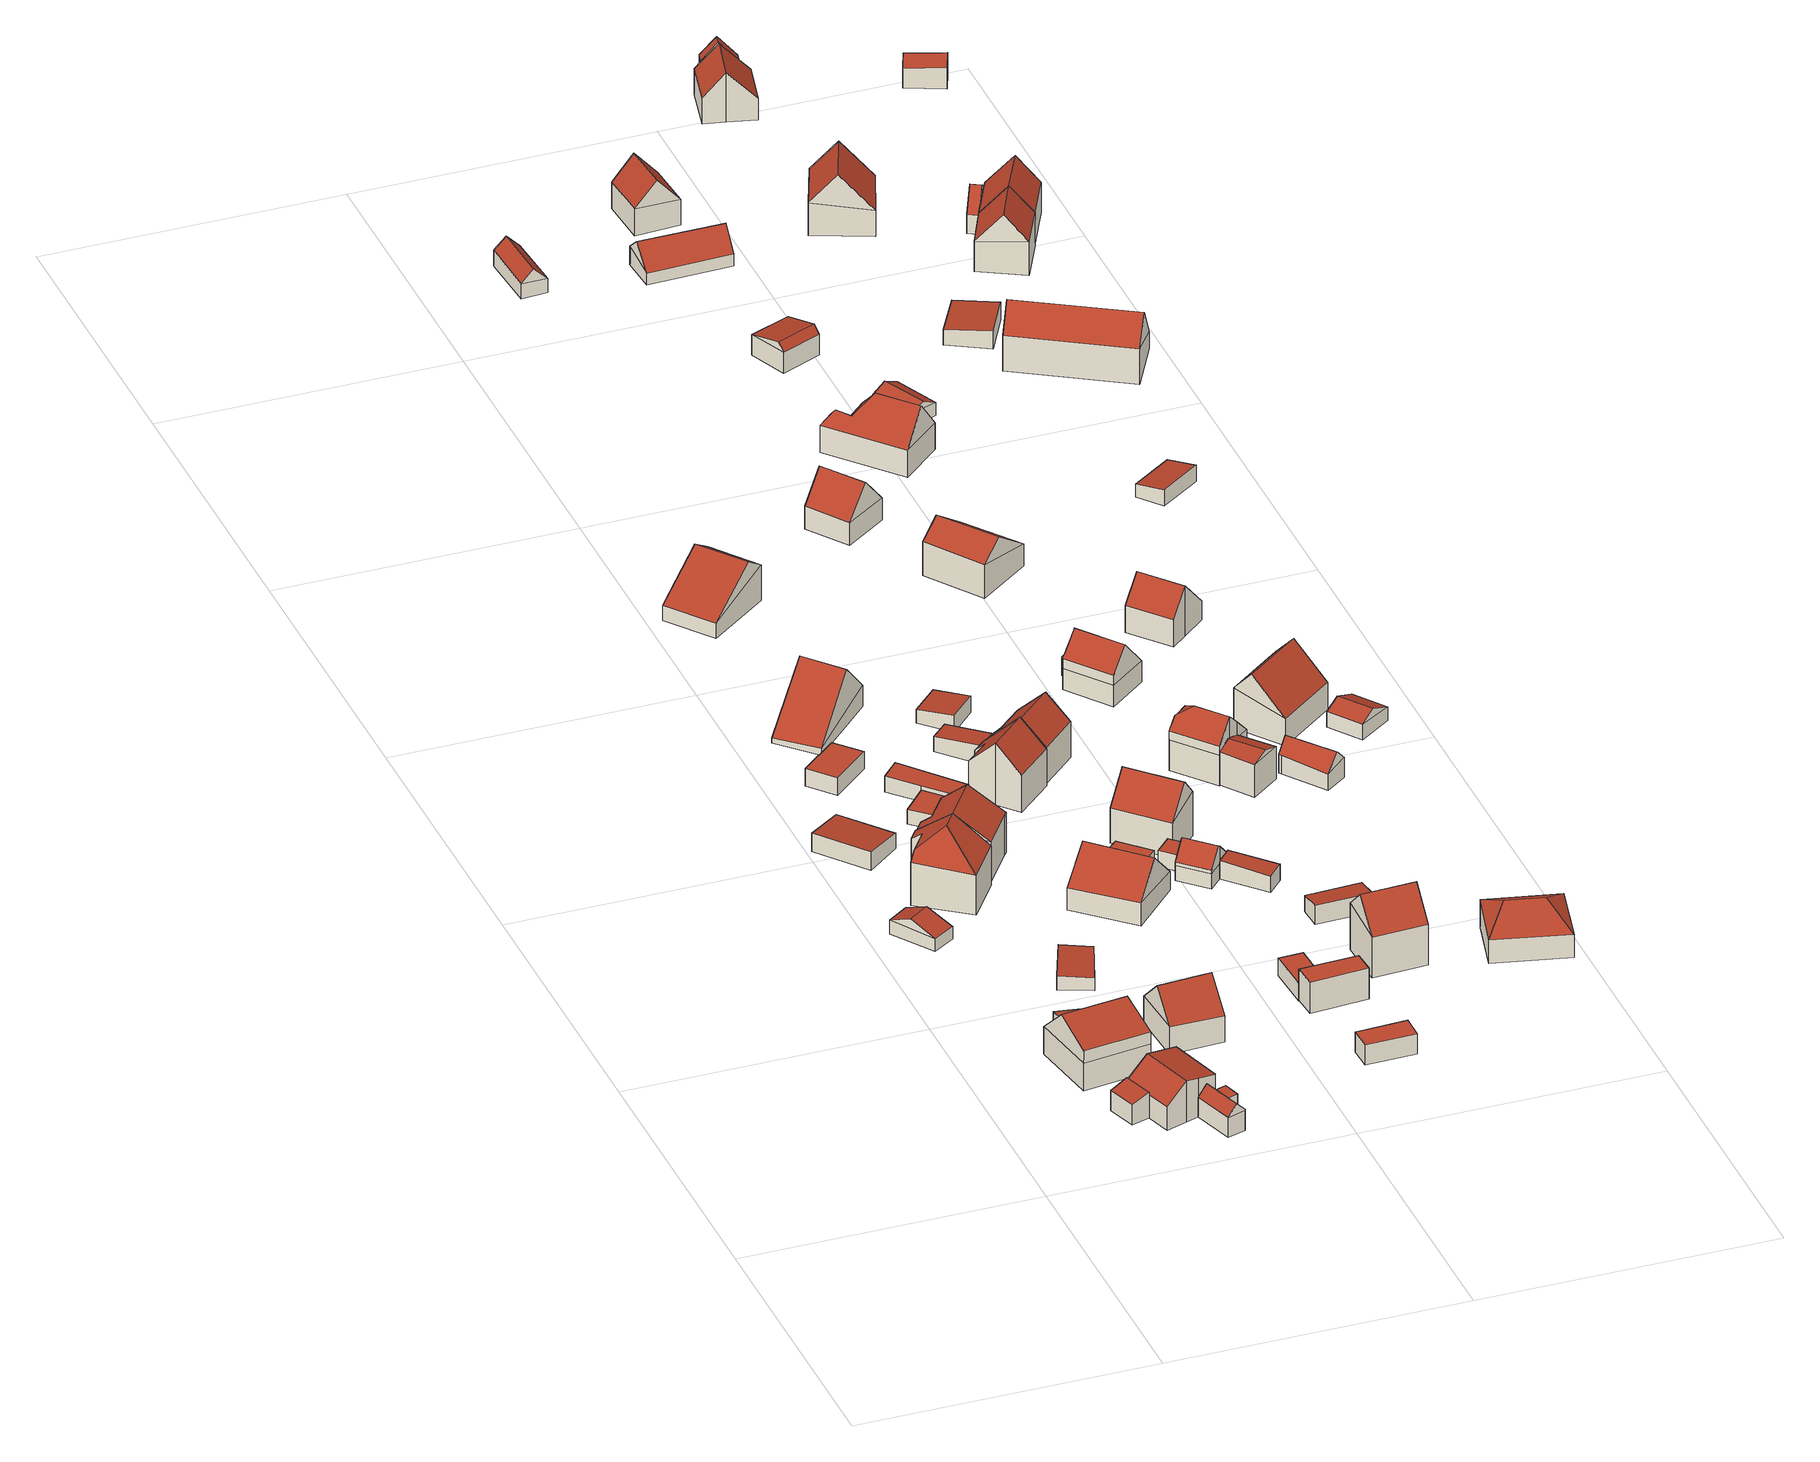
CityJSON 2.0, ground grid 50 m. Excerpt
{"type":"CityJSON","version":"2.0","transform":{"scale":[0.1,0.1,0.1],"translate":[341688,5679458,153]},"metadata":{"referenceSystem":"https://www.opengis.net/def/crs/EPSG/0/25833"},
"CityObjects":{
"building1":{"type":"Building","attributes":{"Gemeindeschluessel":14729160,"Geometrietyp2DReferenz":"3000","function":"31001_9998","roofType":"9999"},"children":["building1-1","building1-2","building1-3","building1-4"]},
"building1-1":{"type":"BuildingPart","attributes":{"Dachtyp_tdc":"tdcPolyFlatRoof","Dachneigung":0,"QualitaetDacherkennung":60,"Geometrietyp2DReferenz":"3000","roofType":"1000","measuredHeight":3.31},"parents":["building1"],"geometry":[{"type":"MultiSurface","lod":"2","boundaries":[[[0,1,2,3]],[[1,4,5,2]],[[4,6,7,5]],[[6,4,1,0,8]],[[3,2,5,7,9]],[[9,7,6,8]],[[3,9,8,0]]],"semantics":{"surfaces":[{"type":"WallSurface"},{"type":"RoofSurface"},{"type":"GroundSurface"},{"type":"ClosureSurface"}],"values":[0,0,0,1,2,3,3]}}]},
"building1-2":{"type":"BuildingPart","attributes":{"Dachtyp_tdc":"tdcGableRoof","Dachneigung":45.52,"QualitaetDacherkennung":74,"Geometrietyp2DReferenz":"3000","roofType":"3100","measuredHeight":5.3},"parents":["building1"],"geometry":[{"type":"MultiSurface","lod":"2","boundaries":[[[10,7,6]],[[10,11,12,7]],[[11,13,14,12]],[[13,15,16,14]],[[17,18,19,20,21]],[[22,19,18,15]],[[13,22,15]],[[11,20,19,22,13]],[[23,17,21,10]],[[10,21,20,11]],[[7,12,14,16,9]],[[9,16,15,23,8]],[[23,10,6,8]],[[8,6,7,9]],[[18,17,23,15]]],"semantics":{"surfaces":[{"type":"WallSurface"},{"type":"RoofSurface"},{"type":"GroundSurface"},{"type":"ClosureSurface"}],"values":[0,0,0,0,1,1,0,0,0,0,2,3,0,3,3]}}]},
"building1-3":{"type":"BuildingPart","attributes":{"Dachtyp_tdc":"tdcGableRoof","Dachneigung":11.46,"QualitaetDacherkennung":58,"Geometrietyp2DReferenz":"3000","roofType":"3100","measuredHeight":7.38},"parents":["building1"],"geometry":[{"type":"MultiSurface","lod":"2","boundaries":[[[24,25,26,27]],[[25,28,29,26]],[[28,30,3,29]],[[30,0,3]],[[31,32,33,16,15]],[[32,34,35,33]],[[34,36,37,35]],[[32,31,38,30,28,25]],[[25,24,36,34,32]],[[27,26,29,3,9,16,33,35,37]],[[8,0,30,38,17,23]],[[3,0,8,9]],[[15,18,17,38,31]],[[15,16,9,8,23]],[[15,23,17,18]],[[24,27,37,36]]],"semantics":{"surfaces":[{"type":"WallSurface"},{"type":"RoofSurface"},{"type":"GroundSurface"},{"type":"ClosureSurface"}],"values":[0,0,0,0,0,0,0,1,1,2,0,3,0,3,3,3]}}]},
"building1-4":{"type":"BuildingPart","attributes":{"Dachtyp_tdc":"tdcPolyFlatRoof","Dachneigung":16.18,"QualitaetDacherkennung":73,"Geometrietyp2DReferenz":"3000","roofType":"2100","measuredHeight":4.63},"parents":["building1"],"geometry":[{"type":"MultiSurface","lod":"2","boundaries":[[[39,40,24,27,41]],[[42,43,44,37,36]],[[43,39,41,44]],[[43,42,40,39]],[[41,27,37,44]],[[36,24,40,42]],[[36,37,27,24]]],"semantics":{"surfaces":[{"type":"WallSurface"},{"type":"RoofSurface"},{"type":"GroundSurface"},{"type":"ClosureSurface"}],"values":[0,0,0,1,2,0,3]}}]},
"building2":{"type":"Building","attributes":{"Dachtyp_tdc":"tdcGableRoof","Gemeindeschluessel":14729160,"Dachneigung":22.19,"QualitaetDacherkennung":82,"Geometrietyp2DReferenz":"3000","function":"31001_9998","roofType":"3100","measuredHeight":4.07},"geometry":[{"type":"MultiSurface","lod":"2","boundaries":[[[45,46,47,48]],[[46,49,50,47]],[[49,51,52,50]],[[51,45,48,52]],[[49,46,53]],[[45,51,54]],[[46,45,54,53]],[[51,49,53,54]],[[48,47,50,52]]],"semantics":{"surfaces":[{"type":"WallSurface"},{"type":"RoofSurface"},{"type":"GroundSurface"}],"values":[0,0,0,0,0,0,1,1,2]}}]},
"building3":{"type":"Building","attributes":{"Gemeindeschluessel":14729160,"Geometrietyp2DReferenz":"3000","function":"31001_9998","roofType":"9999"},"children":["building3-1","building3-2"]},
"building3-1":{"type":"BuildingPart","attributes":{"Dachtyp_tdc":"tdcGableRoof","Dachneigung":43.28,"QualitaetDacherkennung":73,"Geometrietyp2DReferenz":"3000","roofType":"3100","measuredHeight":10.09},"parents":["building3"],"geometry":[{"type":"MultiSurface","lod":"2","boundaries":[[[55,56,57,58,59]],[[56,60,61,57]],[[60,62,63,61]],[[62,64,65,66,63]],[[67,62,68,69,70]],[[71,69,68,72]],[[60,72,68,62]],[[56,71,72,60]],[[55,70,69,71,56]],[[64,67,70,55]],[[62,67,64]],[[66,58,57,61,63]],[[59,65,64,55]],[[59,58,66,65]]],"semantics":{"surfaces":[{"type":"WallSurface"},{"type":"RoofSurface"},{"type":"GroundSurface"},{"type":"ClosureSurface"}],"values":[0,0,0,0,1,1,0,0,0,0,0,2,0,3]}}]},
"building3-2":{"type":"BuildingPart","attributes":{"Dachtyp_tdc":"tdcPolyFlatRoof","Dachneigung":4.93,"QualitaetDacherkennung":78,"Geometrietyp2DReferenz":"3000","roofType":"2100","measuredHeight":3.71},"parents":["building3"],"geometry":[{"type":"MultiSurface","lod":"2","boundaries":[[[73,74,75,76]],[[74,59,58,75]],[[65,73,76,66]],[[65,59,74,73]],[[76,75,58,66]],[[66,58,59,65]]],"semantics":{"surfaces":[{"type":"WallSurface"},{"type":"RoofSurface"},{"type":"GroundSurface"},{"type":"ClosureSurface"}],"values":[0,0,0,1,2,3]}}]},
"building4":{"type":"Building","attributes":{"Dachtyp_tdc":"tdcPolyFlatRoof","Gemeindeschluessel":14729160,"Dachneigung":4.84,"QualitaetDacherkennung":67,"Geometrietyp2DReferenz":"3000","function":"31001_9998","roofType":"2100","measuredHeight":3.26},"geometry":[{"type":"MultiSurface","lod":"2","boundaries":[[[77,78,79,80]],[[78,81,82,79]],[[81,83,84,82]],[[83,77,80,84]],[[83,81,78,77]],[[80,79,82,84]]],"semantics":{"surfaces":[{"type":"WallSurface"},{"type":"RoofSurface"},{"type":"GroundSurface"}],"values":[0,0,0,0,1,2]}}]},
"building5":{"type":"Building","attributes":{"Dachtyp_tdc":"tdcFreeFormRoof","Gemeindeschluessel":14729160,"Dachneigung":37.93,"QualitaetDacherkennung":52,"Geometrietyp2DReferenz":"3000","function":"31001_9998","roofType":"5000","measuredHeight":11.8},"geometry":[{"type":"MultiSurface","lod":"2","boundaries":[[[85,86,87,88]],[[86,89,90,87]],[[89,91,92,90]],[[91,93,94,92]],[[93,95,96,94]],[[95,97,98,96]],[[97,85,88,98]],[[93,99,100,95]],[[93,91,101,99]],[[99,101,89,86,85,97,100]],[[91,89,101]],[[97,95,100]],[[88,87,90,92,94,96,98]]],"semantics":{"surfaces":[{"type":"WallSurface"},{"type":"RoofSurface"},{"type":"GroundSurface"}],"values":[0,0,0,0,0,0,0,1,1,1,0,0,2]}}]},
"building6":{"type":"Building","attributes":{"Dachtyp_tdc":"tdcPolyFlatRoof","Gemeindeschluessel":14729160,"Dachneigung":2.95,"QualitaetDacherkennung":91,"Geometrietyp2DReferenz":"3000","function":"31001_9998","roofType":"2100","measuredHeight":2.48},"geometry":[{"type":"MultiSurface","lod":"2","boundaries":[[[102,103,104,105]],[[103,106,107,104]],[[106,108,109,107]],[[108,102,105,109]],[[108,106,103,102]],[[105,104,107,109]]],"semantics":{"surfaces":[{"type":"WallSurface"},{"type":"RoofSurface"},{"type":"GroundSurface"}],"values":[0,0,0,0,1,2]}}]},
"building7":{"type":"Building","attributes":{"Dachtyp_tdc":"tdcFreeFormRoof","Gemeindeschluessel":14729160,"Dachneigung":43.67,"QualitaetDacherkennung":82,"Geometrietyp2DReferenz":"3000","function":"31001_9998","roofType":"5000","measuredHeight":9.55},"geometry":[{"type":"MultiSurface","lod":"2","boundaries":[[[110,111,112,113]],[[111,114,115,112]],[[114,116,117,115]],[[116,118,119,117]],[[118,120,121,119]],[[120,110,113,121]],[[111,110,122,123]],[[120,118,116,114,123,122]],[[114,111,123]],[[110,120,122]],[[113,112,115,117,119,121]]],"semantics":{"surfaces":[{"type":"WallSurface"},{"type":"RoofSurface"},{"type":"GroundSurface"}],"values":[0,0,0,0,0,0,1,1,0,0,2]}}]},
"building8":{"type":"Building","attributes":{"Dachtyp_tdc":"tdcPolyFlatRoof","Gemeindeschluessel":14729160,"Dachneigung":0,"QualitaetDacherkennung":77,"Geometrietyp2DReferenz":"3000","function":"31001_9998","roofType":"1000","measuredHeight":3.07},"geometry":[{"type":"MultiSurface","lod":"2","boundaries":[[[124,125,126,127]],[[125,128,129,126]],[[128,130,131,129]],[[130,124,127,131]],[[130,128,125,124]],[[127,126,129,131]]],"semantics":{"surfaces":[{"type":"WallSurface"},{"type":"RoofSurface"},{"type":"GroundSurface"}],"values":[0,0,0,0,1,2]}}]},
"building9":{"type":"Building","attributes":{"Dachtyp_tdc":"tdcFreeFormRoof","Gemeindeschluessel":14729160,"Dachneigung":34.11,"QualitaetDacherkennung":49,"Geometrietyp2DReferenz":"3000","function":"31001_9998","roofType":"5000","measuredHeight":11.12},"geometry":[{"type":"MultiSurface","lod":"2","boundaries":[[[132,133,134,135]],[[133,136,137,134]],[[136,138,139,137]],[[138,140,141,139]],[[140,142,143,141]],[[142,144,145,143]],[[144,146,147,145]],[[146,132,135,147]],[[142,140,148,101,144]],[[101,148,138,136,133,132,146]],[[146,144,101]],[[140,138,148]],[[135,134,137,139,141,143,145,147]]],"semantics":{"surfaces":[{"type":"WallSurface"},{"type":"RoofSurface"},{"type":"GroundSurface"}],"values":[0,0,0,0,0,0,0,0,1,1,0,0,2]}}]},
"building10":{"type":"Building","attributes":{"Dachtyp_tdc":"tdcPolyFlatRoof","Gemeindeschluessel":14729160,"Dachneigung":0,"QualitaetDacherkennung":66,"Geometrietyp2DReferenz":"3000","function":"31001_9998","roofType":"1000","measuredHeight":2.52},"geometry":[{"type":"MultiSurface","lod":"2","boundaries":[[[149,150,151,152]],[[150,153,154,151]],[[153,155,156,154]],[[155,149,152,156]],[[155,153,150,149]],[[152,151,154,156]]],"semantics":{"surfaces":[{"type":"WallSurface"},{"type":"RoofSurface"},{"type":"GroundSurface"}],"values":[0,0,0,0,1,2]}}]},
"building11":{"type":"Building","attributes":{"Dachtyp_tdc":"tdcGableRoof","Gemeindeschluessel":14729160,"Dachneigung":43.37,"QualitaetDacherkennung":55,"Geometrietyp2DReferenz":"3000","function":"31001_9998","roofType":"3100","measuredHeight":9.99},"geometry":[{"type":"MultiSurface","lod":"2","boundaries":[[[157,158,159,160]],[[158,161,162,159]],[[161,163,164,162]],[[163,157,160,164]],[[161,158,165]],[[157,163,166]],[[158,157,166,165]],[[163,161,165,166]],[[160,159,162,164]]],"semantics":{"surfaces":[{"type":"WallSurface"},{"type":"RoofSurface"},{"type":"GroundSurface"}],"values":[0,0,0,0,0,0,1,1,2]}}]},
"building12":{"type":"Building","attributes":{"Dachtyp_tdc":"tdcPolyFlatRoof","Gemeindeschluessel":14729160,"Dachneigung":0,"QualitaetDacherkennung":67,"Geometrietyp2DReferenz":"3000","function":"31001_9998","roofType":"1000","measuredHeight":2.83},"geometry":[{"type":"MultiSurface","lod":"2","boundaries":[[[167,168,169,170]],[[168,171,172,169]],[[171,173,174,172]],[[173,175,176,174]],[[175,167,170,176]],[[175,173,171,168,167]],[[170,169,172,174,176]]],"semantics":{"surfaces":[{"type":"WallSurface"},{"type":"RoofSurface"},{"type":"GroundSurface"}],"values":[0,0,0,0,0,1,2]}}]},
"building13":{"type":"Building","attributes":{"Dachtyp_tdc":"tdcGableRoof","Gemeindeschluessel":14729160,"Dachneigung":33.52,"QualitaetDacherkennung":63,"Geometrietyp2DReferenz":"3000","function":"31001_9998","roofType":"3100","measuredHeight":8.71},"geometry":[{"type":"MultiSurface","lod":"2","boundaries":[[[177,178,179,180]],[[178,181,182,179]],[[181,183,184,182]],[[183,177,180,184]],[[181,178,185]],[[177,183,186]],[[178,177,186,185]],[[183,181,185,186]],[[180,179,182,184]]],"semantics":{"surfaces":[{"type":"WallSurface"},{"type":"RoofSurface"},{"type":"GroundSurface"}],"values":[0,0,0,0,0,0,1,1,2]}}]},
"building14":{"type":"Building","attributes":{"Dachtyp_tdc":"tdcFreeFormRoof","Gemeindeschluessel":14729160,"Dachneigung":45.15,"QualitaetDacherkennung":79,"Geometrietyp2DReferenz":"3000","function":"31001_9998","roofType":"5000","measuredHeight":9.2},"geometry":[{"type":"MultiSurface","lod":"2","boundaries":[[[187,188,189,190]],[[188,191,192,189]],[[191,193,194,192]],[[193,187,190,194]],[[188,195,196,191]],[[195,187,193,196]],[[188,187,195]],[[193,191,196]],[[190,189,192,194]]],"semantics":{"surfaces":[{"type":"WallSurface"},{"type":"RoofSurface"},{"type":"GroundSurface"}],"values":[0,0,0,0,1,1,0,0,2]}}]},
"building15":{"type":"Building","attributes":{"Dachtyp_tdc":"tdcPolyFlatRoof","Gemeindeschluessel":14729160,"Dachneigung":0,"QualitaetDacherkennung":73,"Geometrietyp2DReferenz":"3000","function":"31001_9998","roofType":"1000","measuredHeight":3.59},"geometry":[{"type":"MultiSurface","lod":"2","boundaries":[[[197,198,199,200]],[[198,201,202,199]],[[201,203,204,202]],[[203,197,200,204]],[[203,201,198,197]],[[200,199,202,204]]],"semantics":{"surfaces":[{"type":"WallSurface"},{"type":"RoofSurface"},{"type":"GroundSurface"}],"values":[0,0,0,0,1,2]}}]},
"building16":{"type":"Building","attributes":{"Dachtyp_tdc":"tdcGableRoof","Gemeindeschluessel":14729160,"Dachneigung":44.23,"QualitaetDacherkennung":64,"Geometrietyp2DReferenz":"3000","function":"31001_9998","roofType":"3100","measuredHeight":10.94},"geometry":[{"type":"MultiSurface","lod":"2","boundaries":[[[205,206,207,208]],[[206,209,210,207]],[[209,211,212,210]],[[211,213,214,212]],[[213,215,216,214]],[[215,217,218,216]],[[217,219,220,218]],[[219,221,222,220]],[[221,205,208,222]],[[217,215,213,211]],[[211,209,206,205,221,219,217]],[[208,207,210,212,214,216,218,220,222]]],"semantics":{"surfaces":[{"type":"WallSurface"},{"type":"RoofSurface"},{"type":"GroundSurface"}],"values":[0,0,0,0,0,0,0,0,0,1,1,2]}}]},
"building17":{"type":"Building","attributes":{"Dachtyp_tdc":"tdcPolyFlatRoof","Gemeindeschluessel":14729160,"Dachneigung":0,"QualitaetDacherkennung":88,"Geometrietyp2DReferenz":"3000","function":"31001_9998","roofType":"1000","measuredHeight":3.08},"geometry":[{"type":"MultiSurface","lod":"2","boundaries":[[[223,224,225,226]],[[224,227,228,225]],[[227,229,230,228]],[[229,223,226,230]],[[229,227,224,223]],[[226,225,228,230]]],"semantics":{"surfaces":[{"type":"WallSurface"},{"type":"RoofSurface"},{"type":"GroundSurface"}],"values":[0,0,0,0,1,2]}}]},
"building18":{"type":"Building","attributes":{"Dachtyp_tdc":"tdcPolyFlatRoof","Gemeindeschluessel":14729160,"Dachneigung":0,"QualitaetDacherkennung":82,"Geometrietyp2DReferenz":"3000","function":"31001_9998","roofType":"1000","measuredHeight":2.93},"geometry":[{"type":"MultiSurface","lod":"2","boundaries":[[[231,232,233,234]],[[232,235,236,233]],[[235,237,238,236]],[[237,231,234,238]],[[237,235,232,231]],[[234,233,236,238]]],"semantics":{"surfaces":[{"type":"WallSurface"},{"type":"RoofSurface"},{"type":"GroundSurface"}],"values":[0,0,0,0,1,2]}}]},
"building19":{"type":"Building","attributes":{"Dachtyp_tdc":"tdcPolyFlatRoof","Gemeindeschluessel":14729160,"Dachneigung":4.17,"QualitaetDacherkennung":61,"Geometrietyp2DReferenz":"3000","function":"31001_9998","roofType":"2100","measuredHeight":3.36},"geometry":[{"type":"MultiSurface","lod":"2","boundaries":[[[239,240,241,242]],[[240,243,244,241]],[[243,245,246,244]],[[245,247,248,246]],[[247,239,242,248]],[[247,245,243,240,239]],[[242,241,244,246,248]]],"semantics":{"surfaces":[{"type":"WallSurface"},{"type":"RoofSurface"},{"type":"GroundSurface"}],"values":[0,0,0,0,0,1,2]}}]},
"building20":{"type":"Building","attributes":{"Dachtyp_tdc":"tdcPolyFlatRoof","Gemeindeschluessel":14729160,"Dachneigung":0,"QualitaetDacherkennung":48,"Geometrietyp2DReferenz":"3000","function":"31001_9998","roofType":"1000","measuredHeight":5.54},"geometry":[{"type":"MultiSurface","lod":"2","boundaries":[[[249,250,251,252]],[[250,253,254,251]],[[253,255,256,254]],[[255,257,258,256]],[[257,249,252,258]],[[257,255,253,250,249]],[[252,251,254,256,258]]],"semantics":{"surfaces":[{"type":"WallSurface"},{"type":"RoofSurface"},{"type":"GroundSurface"}],"values":[0,0,0,0,0,1,2]}}]},
"building21":{"type":"Building","attributes":{"Dachtyp_tdc":"tdcPolyFlatRoof","Gemeindeschluessel":14729160,"Dachneigung":5.45,"QualitaetDacherkennung":85,"Geometrietyp2DReferenz":"3000","function":"31001_9998","roofType":"2100","measuredHeight":2.96},"geometry":[{"type":"MultiSurface","lod":"2","boundaries":[[[259,260,261,262]],[[260,263,264,261]],[[263,265,266,264]],[[265,259,262,266]],[[265,263,260,259]],[[262,261,264,266]]],"semantics":{"surfaces":[{"type":"WallSurface"},{"type":"RoofSurface"},{"type":"GroundSurface"}],"values":[0,0,0,0,1,2]}}]},
"building22":{"type":"Building","attributes":{"Dachtyp_tdc":"tdcGableRoof","Gemeindeschluessel":14729160,"Dachneigung":44.88,"QualitaetDacherkennung":70,"Geometrietyp2DReferenz":"3000","function":"31001_9998","roofType":"3100","measuredHeight":10.57},"geometry":[{"type":"MultiSurface","lod":"2","boundaries":[[[267,268,269,270]],[[268,271,272,269]],[[271,273,274,272]],[[273,275,276,274]],[[275,277,278,276]],[[277,279,280,278]],[[279,281,282,280]],[[281,283,284,282]],[[283,285,286,284]],[[285,267,270,286]],[[281,279,277,275]],[[275,273,271,268,267,285,283,281]],[[270,269,272,274,276,278,280,282,284,286]]],"semantics":{"surfaces":[{"type":"WallSurface"},{"type":"RoofSurface"},{"type":"GroundSurface"}],"values":[0,0,0,0,0,0,0,0,0,0,1,1,2]}}]},
"building23":{"type":"Building","attributes":{"Dachtyp_tdc":"tdcGableRoof","Gemeindeschluessel":14729160,"Dachneigung":50.72,"QualitaetDacherkennung":73,"Geometrietyp2DReferenz":"3000","function":"31001_9998","roofType":"3100","measuredHeight":11.2},"geometry":[{"type":"MultiSurface","lod":"2","boundaries":[[[287,288,289,290]],[[288,291,292,289]],[[291,293,294,292]],[[293,287,290,294]],[[291,288,295]],[[287,293,296]],[[288,287,296,295]],[[293,291,295,296]],[[290,289,292,294]]],"semantics":{"surfaces":[{"type":"WallSurface"},{"type":"RoofSurface"},{"type":"GroundSurface"}],"values":[0,0,0,0,0,0,1,1,2]}}]},
"building24":{"type":"Building","attributes":{"Gemeindeschluessel":14729160,"Geometrietyp2DReferenz":"3000","function":"31001_9998","roofType":"9999"},"children":["building24-1","building24-2","building24-3"]},
"building24-1":{"type":"BuildingPart","attributes":{"Dachtyp_tdc":"tdcPolyFlatRoof","Dachneigung":2.61,"QualitaetDacherkennung":56,"Geometrietyp2DReferenz":"3000","roofType":"2100","measuredHeight":3.25},"parents":["building24"],"geometry":[{"type":"MultiSurface","lod":"2","boundaries":[[[297,298,299,300,301]],[[302,303,304,305,306]],[[303,297,301,304]],[[303,302,307,298,297]],[[301,300,305,304]],[[306,307,302]],[[306,305,300,299]],[[306,299,298,307]]],"semantics":{"surfaces":[{"type":"WallSurface"},{"type":"RoofSurface"},{"type":"GroundSurface"},{"type":"ClosureSurface"}],"values":[0,0,0,1,2,0,3,3]}}]},
"building24-2":{"type":"BuildingPart","attributes":{"Dachtyp_tdc":"tdcGableRoof","Dachneigung":44.37,"QualitaetDacherkennung":70,"Geometrietyp2DReferenz":"3000","roofType":"3100","measuredHeight":6.08},"parents":["building24"],"geometry":[{"type":"MultiSurface","lod":"2","boundaries":[[[299,308,309,300]],[[308,310,311,309]],[[310,312,313,311]],[[314,306,305,315]],[[314,316,317,318,319,307,306]],[[320,318,317,321,322]],[[308,320,322,310]],[[310,322,321,323,312]],[[299,298,319,318,320,308]],[[305,300,309,311,313,315]],[[300,305,306,299]],[[315,313,312,314]],[[323,321,317,316]],[[312,323,316,314]],[[319,298,307]],[[307,298,299,306]]],"semantics":{"surfaces":[{"type":"WallSurface"},{"type":"RoofSurface"},{"type":"GroundSurface"},{"type":"ClosureSurface"}],"values":[0,0,0,0,1,1,0,0,0,2,3,3,0,3,0,3]}}]},
"building24-3":{"type":"BuildingPart","attributes":{"Dachtyp_tdc":"tdcPolyFlatRoof","Dachneigung":0,"QualitaetDacherkennung":74,"Geometrietyp2DReferenz":"3000","roofType":"1000","measuredHeight":2.91},"parents":["building24"],"geometry":[{"type":"MultiSurface","lod":"2","boundaries":[[[324,325,314,315,326]],[[323,327,328,313,312]],[[327,324,326,328]],[[327,323,316,325,324]],[[326,315,313,328]],[[314,325,316]],[[312,313,315,314]],[[312,314,316,323]]],"semantics":{"surfaces":[{"type":"WallSurface"},{"type":"RoofSurface"},{"type":"GroundSurface"},{"type":"ClosureSurface"}],"values":[0,0,0,1,2,0,3,3]}}]},
"building25":{"type":"Building","attributes":{"Dachtyp_tdc":"tdcGableRoof","Gemeindeschluessel":14729160,"Dachneigung":44.71,"QualitaetDacherkennung":81,"Geometrietyp2DReferenz":"3000","function":"31001_9998","roofType":"3100","measuredHeight":12.09},"geometry":[{"type":"MultiSurface","lod":"2","boundaries":[[[329,330,331,332]],[[330,333,334,331]],[[333,335,336,334]],[[335,329,332,336]],[[333,330,337]],[[329,335,338]],[[330,329,338,337]],[[335,333,337,338]],[[332,331,334,336]]],"semantics":{"surfaces":[{"type":"WallSurface"},{"type":"RoofSurface"},{"type":"GroundSurface"}],"values":[0,0,0,0,0,0,1,1,2]}}]},
"building26":{"type":"Building","attributes":{"Dachtyp_tdc":"tdcPolyFlatRoof","Gemeindeschluessel":14729160,"Dachneigung":7.61,"QualitaetDacherkennung":52,"Geometrietyp2DReferenz":"3000","function":"31001_9998","roofType":"2100","measuredHeight":3.47},"geometry":[{"type":"MultiSurface","lod":"2","boundaries":[[[339,340,341,342]],[[340,343,344,341]],[[343,345,346,344]],[[345,339,342,346]],[[345,343,340,339]],[[342,341,344,346]]],"semantics":{"surfaces":[{"type":"WallSurface"},{"type":"RoofSurface"},{"type":"GroundSurface"}],"values":[0,0,0,0,1,2]}}]},
"building27":{"type":"Building","attributes":{"Dachtyp_tdc":"tdcGableRoof","Gemeindeschluessel":14729160,"Dachneigung":46.34,"QualitaetDacherkennung":68,"Geometrietyp2DReferenz":"3000","function":"31001_9998","roofType":"3100","measuredHeight":4.85},"geometry":[{"type":"MultiSurface","lod":"2","boundaries":[[[347,348,349,350]],[[348,351,352,349]],[[351,353,354,352]],[[353,347,350,354]],[[351,348,355]],[[347,353,356]],[[348,347,356,355]],[[353,351,355,356]],[[350,349,352,354]]],"semantics":{"surfaces":[{"type":"WallSurface"},{"type":"RoofSurface"},{"type":"GroundSurface"}],"values":[0,0,0,0,0,0,1,1,2]}}]},
"building28":{"type":"Building","attributes":{"Dachtyp_tdc":"tdcGableRoof","Gemeindeschluessel":14729160,"Dachneigung":49.29,"QualitaetDacherkennung":74,"Geometrietyp2DReferenz":"3000","function":"31001_9998","roofType":"3100","measuredHeight":9.08},"geometry":[{"type":"MultiSurface","lod":"2","boundaries":[[[357,358,359,360]],[[358,361,362,359]],[[361,363,364,362]],[[363,357,360,364]],[[361,358,365]],[[357,363,366]],[[358,357,366,365]],[[363,361,365,366]],[[360,359,362,364]]],"semantics":{"surfaces":[{"type":"WallSurface"},{"type":"RoofSurface"},{"type":"GroundSurface"}],"values":[0,0,0,0,0,0,1,1,2]}}]},
"building29":{"type":"Building","attributes":{"Dachtyp_tdc":"tdcFreeFormRoof","Gemeindeschluessel":14729160,"Dachneigung":45.4,"QualitaetDacherkennung":79,"Geometrietyp2DReferenz":"3000","function":"31001_9998","roofType":"5000","measuredHeight":10.52},"geometry":[{"type":"MultiSurface","lod":"2","boundaries":[[[367,368,369,370]],[[368,371,372,369]],[[371,373,374,372]],[[373,375,376,374]],[[375,377,378,376]],[[377,379,380,378]],[[379,381,382,380]],[[381,367,370,382]],[[383,384,385,386]],[[384,387,388,389,385]],[[390,379,377,386,385,389]],[[381,390,389,367]],[[379,390,381]],[[367,389,388,368]],[[368,388,387,371]],[[371,387,384,383,373]],[[375,386,377]],[[373,383,386,375]],[[370,369,372,374,376,378,380,382]]],"semantics":{"surfaces":[{"type":"WallSurface"},{"type":"RoofSurface"},{"type":"GroundSurface"}],"values":[0,0,0,0,0,0,0,0,1,1,1,0,0,0,0,0,0,0,2]}}]},
"building30":{"type":"Building","attributes":{"Gemeindeschluessel":14729160,"Geometrietyp2DReferenz":"3000","function":"31001_9998","roofType":"9999"},"children":["building30-1","building30-2"]},
"building30-1":{"type":"BuildingPart","attributes":{"Dachtyp_tdc":"tdcPolyFlatRoof","Dachneigung":28.36,"QualitaetDacherkennung":38,"Geometrietyp2DReferenz":"3000","roofType":"2100","measuredHeight":4.57},"parents":["building30"],"geometry":[{"type":"MultiSurface","lod":"2","boundaries":[[[391,392,393,394,395]],[[396,397,398,399,400]],[[397,391,395,398]],[[397,396,392,391]],[[395,394,399,398]],[[400,399,394,393]],[[396,400,393,392]]],"semantics":{"surfaces":[{"type":"WallSurface"},{"type":"RoofSurface"},{"type":"GroundSurface"},{"type":"ClosureSurface"}],"values":[0,0,0,1,2,3,3]}}]},
"building30-2":{"type":"BuildingPart","attributes":{"Dachtyp_tdc":"tdcGableRoof","Dachneigung":48.84,"QualitaetDacherkennung":81,"Geometrietyp2DReferenz":"3000","roofType":"3100","measuredHeight":9.31},"parents":["building30"],"geometry":[{"type":"MultiSurface","lod":"2","boundaries":[[[401,402,403,404]],[[402,405,406,403]],[[405,400,399,406]],[[393,407,408,394]],[[407,409,410,408]],[[409,401,404,410]],[[409,411,412,413,414,415,401]],[[416,415,414,417]],[[402,416,417,405]],[[405,417,414,413,400]],[[401,415,416,402]],[[413,396,400]],[[393,392,412,411,407]],[[407,411,409]],[[404,403,406,399,394,408,410]],[[394,399,400,393]],[[412,392,396,413]],[[400,396,392,393]]],"semantics":{"surfaces":[{"type":"WallSurface"},{"type":"RoofSurface"},{"type":"GroundSurface"},{"type":"ClosureSurface"}],"values":[0,0,0,0,0,0,1,1,0,0,0,0,0,0,2,3,0,3]}}]},
"building31":{"type":"Building","attributes":{"Dachtyp_tdc":"tdcGableRoof","Gemeindeschluessel":14729160,"Dachneigung":18.93,"QualitaetDacherkennung":56,"Geometrietyp2DReferenz":"3000","function":"31001_9998","roofType":"3100","measuredHeight":6.83},"geometry":[{"type":"MultiSurface","lod":"2","boundaries":[[[418,419,420,421]],[[419,422,423,420]],[[422,424,425,423]],[[424,418,421,425]],[[422,419,426]],[[418,424,427]],[[419,418,427,426]],[[424,422,426,427]],[[421,420,423,425]]],"semantics":{"surfaces":[{"type":"WallSurface"},{"type":"RoofSurface"},{"type":"GroundSurface"}],"values":[0,0,0,0,0,0,1,1,2]}}]},
"building32":{"type":"Building","attributes":{"Dachtyp_tdc":"tdcGableRoof","Gemeindeschluessel":14729160,"Dachneigung":35.32,"QualitaetDacherkennung":81,"Geometrietyp2DReferenz":"3000","function":"31001_9998","roofType":"3100","measuredHeight":8.79},"geometry":[{"type":"MultiSurface","lod":"2","boundaries":[[[428,429,430,431]],[[429,432,433,430]],[[432,434,435,433]],[[434,428,431,435]],[[432,429,436]],[[428,434,437]],[[429,428,437,436]],[[434,432,436,437]],[[431,430,433,435]]],"semantics":{"surfaces":[{"type":"WallSurface"},{"type":"RoofSurface"},{"type":"GroundSurface"}],"values":[0,0,0,0,0,0,1,1,2]}}]},
"building33":{"type":"Building","attributes":{"Dachtyp_tdc":"tdcHipRoof","Gemeindeschluessel":14729160,"Dachneigung":28.18,"QualitaetDacherkennung":81,"Geometrietyp2DReferenz":"3000","function":"31001_9998","roofType":"3200","measuredHeight":7.29},"geometry":[{"type":"MultiSurface","lod":"2","boundaries":[[[438,439,440,441]],[[439,442,443,440]],[[442,444,445,443]],[[444,438,441,445]],[[442,439,446]],[[438,444,447]],[[439,438,447,446]],[[444,442,446,447]],[[441,440,443,445]]],"semantics":{"surfaces":[{"type":"WallSurface"},{"type":"RoofSurface"},{"type":"GroundSurface"}],"values":[0,0,0,0,1,1,1,1,2]}}]},
"building34":{"type":"Building","attributes":{"Dachtyp_tdc":"tdcFreeFormRoof","Gemeindeschluessel":14729160,"Dachneigung":45.01,"QualitaetDacherkennung":74,"Geometrietyp2DReferenz":"3000","function":"31001_9998","roofType":"5000","measuredHeight":5.51},"geometry":[{"type":"MultiSurface","lod":"2","boundaries":[[[448,449,450,451]],[[449,452,453,450]],[[452,454,455,453]],[[454,456,457,455]],[[456,448,451,457]],[[458,448,456,459]],[[449,458,459,454,452]],[[449,448,458]],[[456,454,459]],[[451,450,453,455,457]]],"semantics":{"surfaces":[{"type":"WallSurface"},{"type":"RoofSurface"},{"type":"GroundSurface"}],"values":[0,0,0,0,0,1,1,0,0,2]}}]},
"building35":{"type":"Building","attributes":{"Dachtyp_tdc":"tdcFreeFormRoof","Gemeindeschluessel":14729160,"Dachneigung":51.26,"QualitaetDacherkennung":49,"Geometrietyp2DReferenz":"3000","function":"31001_9998","roofType":"5000","measuredHeight":10.31},"geometry":[{"type":"MultiSurface","lod":"2","boundaries":[[[460,461,462,463]],[[461,464,465,462]],[[464,466,467,465]],[[466,468,469,467]],[[468,470,471,469]],[[470,460,463,471]],[[472,473,470,468]],[[472,468,466]],[[474,475,473,472,466,464]],[[474,464,461]],[[475,474,461,460]],[[473,475,460,470]],[[463,462,465,467,469,471]]],"semantics":{"surfaces":[{"type":"WallSurface"},{"type":"RoofSurface"},{"type":"GroundSurface"}],"values":[0,0,0,0,0,0,1,1,1,0,1,1,2]}}]},
"building36":{"type":"Building","attributes":{"Dachtyp_tdc":"tdcGableRoof","Gemeindeschluessel":14729160,"Dachneigung":12.86,"QualitaetDacherkennung":7,"Geometrietyp2DReferenz":"3000","function":"31001_9998","roofType":"3100","measuredHeight":5.08},"geometry":[{"type":"MultiSurface","lod":"2","boundaries":[[[476,477,478,479]],[[477,480,481,478]],[[480,482,483,481]],[[482,476,479,483]],[[480,477,484]],[[476,482,485]],[[477,476,485,484]],[[482,480,484,485]],[[479,478,481,483]]],"semantics":{"surfaces":[{"type":"WallSurface"},{"type":"RoofSurface"},{"type":"GroundSurface"}],"values":[0,0,0,0,0,0,1,1,2]}}]},
"building37":{"type":"Building","attributes":{"Dachtyp_tdc":"tdcGableRoof","Gemeindeschluessel":14729160,"Dachneigung":42.67,"QualitaetDacherkennung":62,"Geometrietyp2DReferenz":"3000","function":"31001_9998","roofType":"3100","measuredHeight":5.49},"geometry":[{"type":"MultiSurface","lod":"2","boundaries":[[[486,487,488,489]],[[487,490,491,488]],[[490,492,493,491]],[[492,486,489,493]],[[490,487,494]],[[486,492,495]],[[487,486,495,494]],[[492,490,494,495]],[[489,488,491,493]]],"semantics":{"surfaces":[{"type":"WallSurface"},{"type":"RoofSurface"},{"type":"GroundSurface"}],"values":[0,0,0,0,0,0,1,1,2]}}]},
"building38":{"type":"Building","attributes":{"Dachtyp_tdc":"tdcGableRoof","Gemeindeschluessel":14729160,"Dachneigung":44.66,"QualitaetDacherkennung":49,"Geometrietyp2DReferenz":"3000","function":"31001_9998","roofType":"3100","measuredHeight":10.72},"geometry":[{"type":"MultiSurface","lod":"2","boundaries":[[[496,497,498,499]],[[497,500,501,498]],[[500,502,503,501]],[[502,496,499,503]],[[500,497,504]],[[496,502,505]],[[497,496,505,504]],[[502,500,504,505]],[[499,498,501,503]]],"semantics":{"surfaces":[{"type":"WallSurface"},{"type":"RoofSurface"},{"type":"GroundSurface"}],"values":[0,0,0,0,0,0,1,1,2]}}]},
"building39":{"type":"Building","attributes":{"Gemeindeschluessel":14729160,"Dachtyp_tdc":"tdcGableRoof","Dachneigung":46.89,"QualitaetDacherkennung":75,"Geometrietyp2DReferenz":"3000","function":"31001_9998","roofType":"3100","measuredHeight":8.85},"geometry":[{"type":"MultiSurface","lod":"2","boundaries":[[[506,507,508,509]],[[507,510,511,508]],[[510,512,513,511]],[[512,514,515,513]],[[514,516,517,515]],[[516,518,519,517]],[[518,520,521,519]],[[520,522,523,521]],[[522,524,525,523]],[[524,506,509,525]],[[520,518,516,514]],[[514,512,510,507,506,524,522,520]],[[509,508,511,513,515,517,519,521,523,525]]],"semantics":{"surfaces":[{"type":"WallSurface"},{"type":"RoofSurface"},{"type":"GroundSurface"}],"values":[0,0,0,0,0,0,0,0,0,0,1,1,2]}}]},
"building40":{"type":"Building","attributes":{"Dachtyp_tdc":"tdcGableRoof","Gemeindeschluessel":14729160,"Dachneigung":48.49,"QualitaetDacherkennung":90,"Geometrietyp2DReferenz":"3000","function":"31001_9998","roofType":"3100","measuredHeight":9.03},"geometry":[{"type":"MultiSurface","lod":"2","boundaries":[[[526,527,528,529]],[[527,530,531,528]],[[530,532,533,531]],[[532,526,529,533]],[[530,527,534]],[[526,532,535]],[[527,526,535,534]],[[532,530,534,535]],[[529,528,531,533]]],"semantics":{"surfaces":[{"type":"WallSurface"},{"type":"RoofSurface"},{"type":"GroundSurface"}],"values":[0,0,0,0,0,0,1,1,2]}}]},
"building41":{"type":"Building","attributes":{"Dachtyp_tdc":"tdcGableRoof","Gemeindeschluessel":14729160,"Dachneigung":25.4,"QualitaetDacherkennung":84,"Geometrietyp2DReferenz":"3000","function":"31001_9998","roofType":"3100","measuredHeight":3.58},"geometry":[{"type":"MultiSurface","lod":"2","boundaries":[[[536,537,538,539]],[[537,540,541,538]],[[540,542,543,541]],[[542,536,539,543]],[[540,537,544]],[[536,542,545]],[[537,536,545,544]],[[542,540,544,545]],[[539,538,541,543]]],"semantics":{"surfaces":[{"type":"WallSurface"},{"type":"RoofSurface"},{"type":"GroundSurface"}],"values":[0,0,0,0,0,0,1,1,2]}}]},
"building42":{"type":"Building","attributes":{"Dachtyp_tdc":"tdcGableRoof","Gemeindeschluessel":14729160,"Dachneigung":23.94,"QualitaetDacherkennung":73,"Geometrietyp2DReferenz":"3000","function":"31001_9998","roofType":"3100","measuredHeight":4.1},"geometry":[{"type":"MultiSurface","lod":"2","boundaries":[[[546,547,548,549]],[[547,550,551,548]],[[550,552,553,551]],[[552,546,549,553]],[[550,547,554]],[[546,552,555]],[[547,546,555,554]],[[552,550,554,555]],[[549,548,551,553]]],"semantics":{"surfaces":[{"type":"WallSurface"},{"type":"RoofSurface"},{"type":"GroundSurface"}],"values":[0,0,0,0,0,0,1,1,2]}}]},
"building43":{"type":"Building","attributes":{"Dachtyp_tdc":"tdcPolyFlatRoof","Gemeindeschluessel":14729160,"Dachneigung":6.13,"QualitaetDacherkennung":71,"Geometrietyp2DReferenz":"3000","function":"31001_9998","roofType":"2100","measuredHeight":2.9},"geometry":[{"type":"MultiSurface","lod":"2","boundaries":[[[556,557,558,559]],[[557,560,561,558]],[[560,562,563,561]],[[562,556,559,563]],[[562,560,557,556]],[[559,558,561,563]]],"semantics":{"surfaces":[{"type":"WallSurface"},{"type":"RoofSurface"},{"type":"GroundSurface"}],"values":[0,0,0,0,1,2]}}]},
"building44":{"type":"Building","attributes":{"Dachtyp_tdc":"tdcPolyFlatRoof","Gemeindeschluessel":14729160,"Dachneigung":2.84,"QualitaetDacherkennung":75,"Geometrietyp2DReferenz":"3000","function":"31001_9998","roofType":"2100","measuredHeight":3.13},"geometry":[{"type":"MultiSurface","lod":"2","boundaries":[[[564,565,566,567]],[[565,568,569,566]],[[568,570,571,569]],[[570,564,567,571]],[[570,568,565,564]],[[567,566,569,571]]],"semantics":{"surfaces":[{"type":"WallSurface"},{"type":"RoofSurface"},{"type":"GroundSurface"}],"values":[0,0,0,0,1,2]}}]},
"building45":{"type":"Building","attributes":{"Dachtyp_tdc":"tdcGableRoof","Gemeindeschluessel":14729160,"Dachneigung":47.66,"QualitaetDacherkennung":84,"Geometrietyp2DReferenz":"3000","function":"31001_9998","roofType":"3100","measuredHeight":10.96},"geometry":[{"type":"MultiSurface","lod":"2","boundaries":[[[572,573,574,575]],[[573,576,577,574]],[[576,578,579,577]],[[578,572,575,579]],[[576,573,580]],[[572,578,581]],[[573,572,581,580]],[[578,576,580,581]],[[575,574,577,579]]],"semantics":{"surfaces":[{"type":"WallSurface"},{"type":"RoofSurface"},{"type":"GroundSurface"}],"values":[0,0,0,0,0,0,1,1,2]}}]},
"building46":{"type":"Building","attributes":{"Gemeindeschluessel":14729160,"Geometrietyp2DReferenz":"3000","function":"31001_9998","roofType":"9999"},"children":["building46-1","building46-2"]},
"building46-1":{"type":"BuildingPart","attributes":{"Dachtyp_tdc":"tdcGableRoof","Dachneigung":48.89,"QualitaetDacherkennung":53,"Geometrietyp2DReferenz":"3000","roofType":"3100","measuredHeight":8.92},"parents":["building46"],"geometry":[{"type":"MultiSurface","lod":"2","boundaries":[[[582,583,584,585]],[[583,586,587,584]],[[586,588,589,587]],[[586,590,591,592,588]],[[593,591,590,594]],[[583,594,590,586]],[[582,593,594,583]],[[595,593,582]],[[589,596,585,584,587]],[[582,585,596,597]],[[597,596,589,588]],[[591,593,595,598,592]],[[598,595,582,597]],[[598,597,588,592]]],"semantics":{"surfaces":[{"type":"WallSurface"},{"type":"RoofSurface"},{"type":"GroundSurface"},{"type":"ClosureSurface"}],"values":[0,0,0,1,1,0,0,0,2,3,3,0,3,3]}}]},
"building46-2":{"type":"BuildingPart","attributes":{"Dachtyp_tdc":"tdcGableRoof","Dachneigung":46.28,"QualitaetDacherkennung":90,"Geometrietyp2DReferenz":"3000","roofType":"3100","measuredHeight":8.79},"parents":["building46"],"geometry":[{"type":"MultiSurface","lod":"2","boundaries":[[[595,582,585]],[[599,600,601,589,588]],[[600,602,603,601]],[[602,604,605,603]],[[604,606,607,605]],[[606,608,609,607]],[[608,595,585,609]],[[604,602,600,599,592,598]],[[598,595,608,606,604]],[[585,596,589,601,603,605,607,609]],[[596,585,582,597]],[[597,582,595,598]],[[599,588,592]],[[588,589,596,597]],[[588,597,598,592]]],"semantics":{"surfaces":[{"type":"WallSurface"},{"type":"RoofSurface"},{"type":"GroundSurface"},{"type":"ClosureSurface"}],"values":[0,0,0,0,0,0,0,1,1,2,3,3,0,3,3]}}]},
"building47":{"type":"Building","attributes":{"Dachtyp_tdc":"tdcGableRoof","Gemeindeschluessel":14729160,"Dachneigung":51.7,"QualitaetDacherkennung":49,"Geometrietyp2DReferenz":"3000","function":"31001_9998","roofType":"3100","measuredHeight":10.06},"geometry":[{"type":"MultiSurface","lod":"2","boundaries":[[[610,611,612,613]],[[611,614,615,612]],[[614,616,617,615]],[[616,610,613,617]],[[614,611,618]],[[610,616,619]],[[611,610,619,618]],[[616,614,618,619]],[[613,612,615,617]]],"semantics":{"surfaces":[{"type":"WallSurface"},{"type":"RoofSurface"},{"type":"GroundSurface"}],"values":[0,0,0,0,0,0,1,1,2]}}]},
"building48":{"type":"Building","attributes":{"Dachtyp_tdc":"tdcGableRoof","Gemeindeschluessel":14729160,"Dachneigung":48.45,"QualitaetDacherkennung":84,"Geometrietyp2DReferenz":"3000","function":"31001_9998","roofType":"3100","measuredHeight":10.39},"geometry":[{"type":"MultiSurface","lod":"2","boundaries":[[[620,621,622,623]],[[621,624,625,622]],[[624,626,627,625]],[[626,620,623,627]],[[624,621,628]],[[620,626,629]],[[621,620,629,628]],[[626,624,628,629]],[[623,622,625,627]]],"semantics":{"surfaces":[{"type":"WallSurface"},{"type":"RoofSurface"},{"type":"GroundSurface"}],"values":[0,0,0,0,0,0,1,1,2]}}]},
"building49":{"type":"Building","attributes":{"Gemeindeschluessel":14729160,"Geometrietyp2DReferenz":"3000","function":"31001_9998","roofType":"9999"},"children":["building49-1","building49-2"]},
"building49-1":{"type":"BuildingPart","attributes":{"Dachtyp_tdc":"tdcGableRoof","Dachneigung":48.37,"QualitaetDacherkennung":86,"Geometrietyp2DReferenz":"3000","roofType":"3100","measuredHeight":9.85},"parents":["building49"],"geometry":[{"type":"MultiSurface","lod":"2","boundaries":[[[630,631,632,633]],[[631,634,635,632]],[[634,636,637,635]],[[636,621,638,637]],[[621,639,640,641,638]],[[630,642,643,639,621,628,644,631]],[[634,644,628,636]],[[628,621,636]],[[631,644,634]],[[641,633,632,635,637,638]],[[643,640,639]],[[633,641,640,642,630]],[[642,640,643]]],"semantics":{"surfaces":[{"type":"WallSurface"},{"type":"RoofSurface"},{"type":"GroundSurface"},{"type":"ClosureSurface"}],"values":[0,0,0,0,0,1,1,0,0,2,0,3,3]}}]},
"building49-2":{"type":"BuildingPart","attributes":{"Dachtyp_tdc":"tdcGableRoof","Dachneigung":38.17,"QualitaetDacherkennung":73,"Geometrietyp2DReferenz":"3000","roofType":"3100","measuredHeight":6.41},"parents":["building49"],"geometry":[{"type":"MultiSurface","lod":"2","boundaries":[[[640,645,646,641]],[[645,647,648,646]],[[647,649,630,633,648]],[[647,645,650]],[[645,640,643,651,650]],[[649,647,650,651]],[[641,646,648,633]],[[642,630,649]],[[640,641,633,630,642]],[[649,651,643,642]],[[642,643,640]]],"semantics":{"surfaces":[{"type":"WallSurface"},{"type":"RoofSurface"},{"type":"GroundSurface"},{"type":"ClosureSurface"}],"values":[0,0,0,0,1,1,2,0,3,0,3]}}]},
"building50":{"type":"Building","attributes":{"Dachtyp_tdc":"tdcPolyFlatRoof","Gemeindeschluessel":14729160,"Dachneigung":2.67,"QualitaetDacherkennung":72,"Geometrietyp2DReferenz":"3000","function":"31001_9998","roofType":"2100","measuredHeight":3.77},"geometry":[{"type":"MultiSurface","lod":"2","boundaries":[[[652,653,654,655]],[[653,656,657,654]],[[656,658,659,657]],[[658,652,655,659]],[[658,656,653,652]],[[655,654,657,659]]],"semantics":{"surfaces":[{"type":"WallSurface"},{"type":"RoofSurface"},{"type":"GroundSurface"}],"values":[0,0,0,0,1,2]}}]}
},
"vertices":[
[304,85,81],[324,92,81],[324,92,48],[304,85,48],[332,63,81],[332,63,48],[312,56,81],[312,56,48],[304,83,81],[304,83,48],
[312,56,83],[325,12,83],[325,12,48],[294,2,83],[294,2,48],[272,72,83],[272,72,48],[304,83,84],[288,77,101],[310,7,101],[325,12,85],[312,56,84],[294,2,84],[304,83,83],
[185,146,89],[222,158,121],[222,158,48],[185,146,48],[276,177,110],[276,177,48],[304,85,110],[272,72,117],[251,65,121],[251,65,48],[215,53,90],[215,53,48],[202,95,89],[202,95,48],[304,83,110],
[155,135,84],[185,146,94],[155,135,48],[202,95,94],[171,85,84],[171,85,48],
[120,721,35],[83,697,35],[83,697,13],[120,721,13],[36,767,38],[36,767,13],[71,791,38],[71,791,13],[58,735,54],[93,759,54],
[244,386,59],[271,272,59],[271,272,10],[244,386,10],[244,386,41],[157,257,59],[157,257,10],[137,375,59],[137,375,10],[180,379,59],[180,379,47],[180,379,10],[180,379,60],[146,321,111],[256,334,111],[244,386,61],[271,272,81],[157,257,81],
[172,427,47],[234,425,41],[234,425,10],[172,427,10],
[122,971,52],[66,926,58],[66,926,25],[122,971,25],[1,1007,58],[1,1007,25],[57,1052,52],[57,1052,25],
[113,880,98],[127,900,98],[127,900,20],[113,880,20],[141,890,110],[141,890,20],[223,830,91],[223,830,20],[173,760,91],[173,760,20],[90,820,97],[90,820,20],[127,870,110],[127,870,20],[155,838,138],[100,832,110],[175,866,138],
[248,609,41],[298,589,38],[298,589,16],[248,609,16],[268,506,38],[268,506,16],[215,527,41],[215,527,16],
[388,266,87],[298,263,89],[298,263,40],[388,266,40],[292,359,88],[292,359,40],[337,362,88],[337,362,40],[335,383,67],[335,383,40],[381,386,68],[381,386,40],[385,314,136],[295,309,136],
[150,1180,67],[86,1124,67],[86,1124,36],[150,1180,36],[50,1166,67],[50,1166,36],[113,1221,67],[113,1221,36],
[127,900,94],[145,925,94],[145,925,27],[127,900,27],[159,915,107],[159,915,27],[191,958,107],[191,958,27],[273,899,98],[273,899,27],[269,893,98],[269,893,27],[223,830,98],[223,830,27],[141,890,107],[141,890,27],[224,934,138],
[243,1019,56],[207,978,56],[207,978,30],[243,1019,30],[160,1021,56],[160,1021,30],[199,1065,56],[199,1065,30],
[102,1234,51],[44,1294,47],[44,1294,38],[102,1234,38],[160,1404,71],[160,1404,38],[208,1341,76],[208,1341,38],[114,1361,138],[167,1300,138],
[157,1110,63],[185,1141,63],[185,1141,35],[157,1110,35],[267,1044,63],[267,1044,35],[243,1019,63],[243,1019,35],[199,1065,63],[199,1065,35],
[60,1575,80],[2,1651,80],[2,1651,53],[60,1575,53],[103,1727,117],[103,1727,53],[161,1651,117],[161,1651,53],[75,1707,140],[133,1631,140],
[457,685,79],[381,606,87],[381,606,46],[457,685,46],[292,688,85],[292,688,46],[375,767,77],[375,767,46],[416,643,138],[331,725,138],
[621,61,125],[536,59,125],[536,59,89],[621,61,89],[535,99,125],[535,99,89],[621,102,125],[621,102,89],
[295,1093,88],[317,1113,88],[317,1113,39],[295,1093,39],[328,1100,105],[328,1100,39],[359,1067,149],[359,1067,39],[389,1034,105],[389,1034,39],[328,978,105],[328,978,39],[298,1011,149],[298,1011,39],[267,1044,105],[267,1044,39],[307,1080,105],[307,1080,39],
[561,306,92],[521,304,92],[521,304,61],[561,306,61],[517,382,92],[517,382,61],[558,383,92],[558,383,61],
[458,757,74],[423,719,74],[423,719,45],[458,757,45],[375,767,74],[375,767,45],[413,802,74],[413,802,45],
[262,1181,68],[290,1208,68],[290,1208,41],[262,1181,41],[349,1144,75],[349,1144,41],[337,1131,75],[337,1131,41],[322,1117,75],[322,1117,41],
[524,262,118],[521,304,118],[521,304,63],[524,262,63],[561,306,118],[561,306,63],[619,308,118],[619,308,63],[621,269,118],[621,269,63],
[307,1303,69],[351,1258,75],[351,1258,45],[307,1303,45],[308,1215,75],[308,1215,45],[264,1260,69],[264,1260,45],
[322,1117,85],[337,1131,85],[337,1131,43],[322,1117,43],[348,1119,102],[348,1119,43],[388,1156,102],[388,1156,43],[420,1121,148],[420,1121,43],[449,1090,107],[449,1090,43],[389,1034,107],[389,1034,43],[360,1066,148],[360,1066,43],[328,1100,102],[328,1100,43],[317,1113,85],[317,1113,43],
[493,770,106],[420,844,106],[420,844,44],[493,770,44],[470,892,124],[470,892,44],[543,818,124],[543,818,44],[450,873,156],[523,799,156],
[595,621,78],[536,683,82],[536,683,76],[536,683,49],[595,621,49],[558,707,82],[620,648,78],[620,648,49],[558,707,49],[558,707,76],[554,702,82],
[515,661,76],[515,661,49],[472,703,76],[472,703,49],[489,722,76],[489,722,49],[515,748,76],[515,748,49],[513,747,78],[491,723,110],[534,681,110],[536,683,108],[515,661,82],[489,722,108],[472,703,82],[489,722,78],
[487,775,78],[515,748,78],[487,775,49],[461,748,78],[461,748,49],
[733,313,145],[641,309,145],[641,309,72],[733,313,72],[638,395,156],[638,395,72],[730,398,156],[730,398,72],[640,357,193],[732,361,193],
[708,532,95],[710,491,100],[710,491,66],[708,532,66],[617,489,100],[617,489,66],[615,528,95],[615,528,66],
[109,2550,163],[117,2450,162],[117,2450,137],[109,2550,137],[73,2446,164],[73,2446,137],[67,2548,165],[67,2548,137],[94,2448,185],[87,2549,185],
[332,1727,108],[285,1794,109],[285,1794,68],[332,1727,68],[352,1848,108],[352,1848,68],[403,1777,107],[403,1777,68],[318,1820,158],[367,1751,158],
[653,951,103],[628,929,103],[628,929,48],[653,951,48],[572,996,103],[572,996,48],[590,1010,103],[590,1010,48],[610,1028,103],[610,1028,48],[636,1049,103],[636,1049,48],[692,983,103],[692,983,48],[669,964,103],[669,964,48],[590,1010,137],[585,1007,137],[614,998,153],[610,1028,137],[572,996,119],[628,929,119],[653,951,153],[669,964,133],
[542,1328,79],[556,1310,91],[556,1310,84],[556,1310,46],[542,1328,46],[529,1288,91],[515,1306,79],[515,1306,46],[529,1288,46],[529,1288,84],
[622,1246,84],[558,1196,84],[558,1196,46],[622,1246,46],[503,1268,84],[503,1268,46],[557,1310,84],[557,1310,46],[566,1317,84],[566,1317,46],[557,1310,98],[556,1310,98],[529,1288,138],[529,1287,139],[584,1216,139],[558,1196,102],[503,1268,102],
[665,877,108],[628,929,109],[628,929,50],[665,877,50],[669,964,110],[669,964,50],[714,914,108],[714,914,50],[649,947,118],[690,896,118],
[477,1534,116],[412,1627,117],[412,1627,56],[477,1534,56],[495,1688,97],[495,1688,56],[564,1598,96],[564,1598,56],[442,1649,144],[509,1558,144],
[938,233,129],[811,262,130],[811,262,88],[938,233,88],[835,361,138],[835,361,88],[959,334,137],[959,334,88],[854,312,161],[918,298,161],
[811,881,87],[775,855,80],[775,855,51],[811,881,51],[726,924,84],[726,924,51],[723,928,84],[723,928,51],[753,955,87],[753,955,51],[796,871,106],[739,943,106],
[468,2033,110],[550,1942,110],[550,1942,62],[468,2033,62],[484,1884,110],[484,1884,62],[385,1996,110],[385,1996,62],[413,2022,110],[413,2022,62],[430,1998,110],[430,1998,62],[410,1995,133],[428,1973,131],[517,1913,165],[465,1971,165],
[460,2200,134],[392,2171,134],[392,2171,97],[460,2200,97],[365,2236,134],[365,2236,97],[434,2264,134],[434,2264,97],[388,2181,148],[456,2210,148],
[274,2516,145],[421,2514,147],[421,2514,112],[274,2516,112],[419,2457,134],[419,2457,112],[278,2454,132],[278,2454,112],[420,2493,167],[276,2492,167],
[858,1077,93],[763,1004,93],[763,1004,45],[858,1077,45],[707,1078,117],[707,1078,45],[802,1151,117],[802,1151,45],[726,1052,152],[821,1125,152],
[752,1419,65],[766,1401,65],[766,1401,45],[752,1419,45],[756,1393,79],[756,1393,45],[768,1378,79],[768,1378,45],[729,1346,134],[729,1346,45],[702,1323,93],[702,1323,45],[648,1387,93],[648,1387,45],[675,1410,134],[675,1410,45],[713,1443,79],[713,1443,45],[741,1410,79],[741,1410,45],
[306,2581,165],[301,2665,165],[301,2665,117],[306,2581,117],[377,2670,162],[377,2670,117],[382,2586,162],[382,2586,117],[337,2667,207],[343,2583,207],
[536,2004,93],[500,2076,92],[500,2076,68],[536,2004,68],[548,2098,91],[548,2098,68],[581,2022,92],[581,2022,68],[523,2087,104],[558,2013,104],
[877,978,73],[839,1031,73],[839,1031,45],[877,978,45],[894,1070,69],[894,1070,45],[932,1017,69],[932,1017,45],[862,1047,86],[900,995,86],
[822,1684,83],[791,1724,77],[791,1724,54],[822,1684,54],[860,1771,77],[860,1771,54],[892,1732,83],[892,1732,54],
[727,2164,102],[660,2200,98],[660,2200,70],[727,2164,70],[701,2273,98],[701,2273,70],[766,2236,102],[766,2236,70],
[693,2579,140],[660,2490,138],[660,2490,91],[693,2579,91],[566,2529,149],[566,2529,91],[601,2617,150],[601,2617,91],[608,2512,200],[642,2600,200],
[538,2915,173],[542,2932,173],[542,2932,120],[538,2915,120],[599,2919,173],[599,2919,120],[595,2902,173],[595,2902,120],[568,2926,209],[564,2909,209],[571,2907,201],[538,2915,179],[542,2932,179],[538,2915,178],[565,2909,120],[565,2909,173],[565,2909,208],
[595,2902,175],[612,2898,158],[612,2898,120],[593,2816,158],[593,2816,120],[546,2827,208],[546,2827,120],[510,2835,166],[510,2835,120],[528,2917,166],[528,2917,120],
[902,2002,127],[722,2109,128],[722,2109,64],[902,2002,64],[768,2197,95],[768,2197,64],[951,2091,94],[951,2091,64],[743,2149,164],[924,2042,164],
[774,2372,127],[809,2446,126],[809,2446,74],[774,2372,74],[886,2407,133],[886,2407,74],[848,2332,134],[848,2332,74],[850,2425,178],[814,2351,178],
[839,2506,126],[848,2523,126],[848,2523,79],[839,2506,79],[924,2484,132],[924,2484,79],[886,2407,132],[886,2407,79],[809,2446,79],[815,2458,126],[815,2458,113],[815,2458,79],[832,2491,126],[823,2473,126],[889,2502,178],
[798,2467,113],[798,2467,79],[822,2514,132],[822,2514,79],[839,2506,132],[816,2502,143],[833,2493,143],
[892,2802,155],[830,2828,152],[830,2828,117],[892,2802,117],[846,2868,152],[846,2868,117],[908,2841,155],[908,2841,117]
]}
